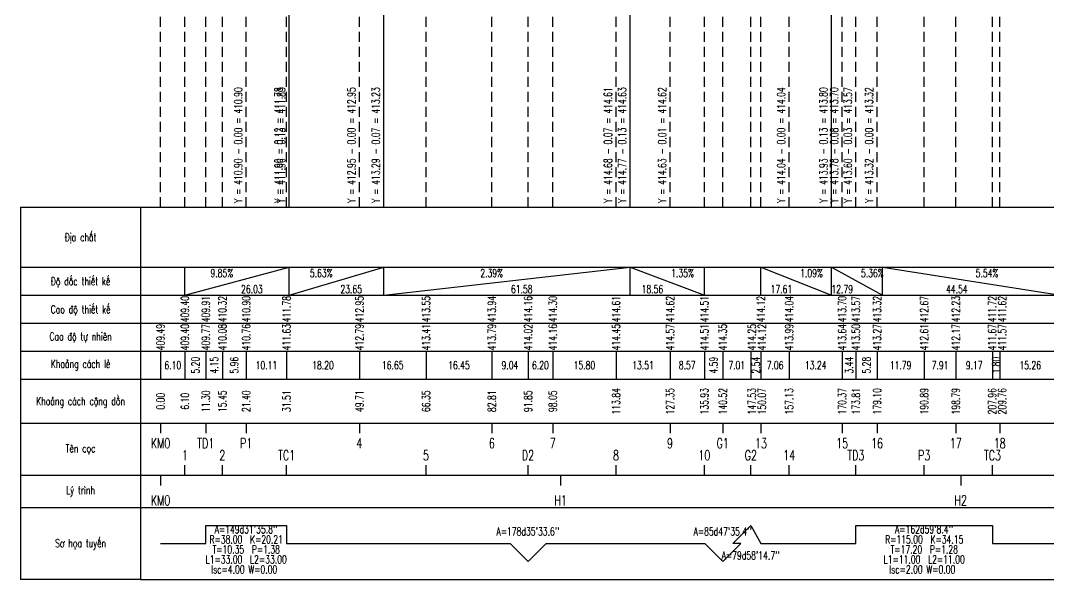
# Model space of a CAD drawing. Header units: centimetres. Extents: x 8901 to 10871, y -7016 to -5464.
# Drawn here: x 8980.2 to 9237.1, y -6139.6 to -6000 of the extents above; entities that cross this region are included whole.
import ezdxf
from ezdxf.enums import TextEntityAlignment as Align

# ---------------------------------------------------------------- set-up
doc = ezdxf.new("R2010")
doc.units = ezdxf.units.CM
doc.header["$LTSCALE"] = 10
doc.header["$MEASUREMENT"] = 0
doc.linetypes.add('HIDDEN', pattern=[0.375, 0.25, -0.125])
for name, color, linetype in [('enttdtunhien', 3, 'Continuous'), ('kcle_PHAN DINH PHUNG CHOT', 7, 'Continuous'), ('linedongtd', 8, 'Continuous'), ('PlineThangCong', 5, 'Continuous'), ('Textheadertd', 4, 'Continuous'), ('Texttencoc', 5, 'Continuous'), ('tracdocthietke', 1, 'Continuous')]:
    doc.layers.add(name, color=color, linetype=linetype)
doc.styles.add('CHUSO', font='Vnsimple.shx', dxfattribs={"width": 0.7})
doc.styles.add('CHUSO_TK', font='Vnsimple.shx', dxfattribs={"width": 0.7})
doc.styles.add('TENCOC', font='vnsimple.shx', dxfattribs={"width": 0.7})
doc.styles.add('TIEUDE', font='vnsimple.shx', dxfattribs={"width": 0.7})

msp = doc.modelspace()

# ---------------------------------------------------------------- linework, layer by layer
at = {"layer": 'enttdtunhien'}
for p, q in [((8980.20842, -6046.61362), (8980.20842, -6139.61362)), ((8980.20842, -6046.61362), (9010.20842, -6046.61362)), ((9010.20842, -6046.61362), (9010.20842, -6139.61362)), ((9010.20842, -6046.61362), (9946.29652, -6046.61362)), ((8980.20842, -6061.61362), (9010.20842, -6061.61362)), ((9010.20842, -6061.61362), (9946.29652, -6061.61362)), ((8980.20842, -6068.61362), (9010.20842, -6068.61362)), ((9010.20842, -6068.61362), (9946.29652, -6068.61362)), ((8980.20842, -6075.61362), (9010.20842, -6075.61362)), ((9010.20842, -6075.61362), (9946.29652, -6075.61362)), ((8980.20842, -6082.61362), (9010.20842, -6082.61362)), ((9010.20842, -6082.61362), (9946.29652, -6082.61362)), ((8980.20842, -6089.61362), (9010.20842, -6089.61362)), ((9010.20842, -6089.61362), (9946.29652, -6089.61362)), ((8980.20842, -6100.61362), (9010.20842, -6100.61362)), ((9010.20842, -6100.61362), (9946.29652, -6100.61362)), ((8980.20842, -6113.61362), (9010.20842, -6113.61362)), ((9010.20842, -6113.61362), (9946.29652, -6113.61362)), ((8980.20842, -6121.61362), (9010.20842, -6121.61362)), ((9010.20842, -6121.61362), (9946.29652, -6121.61362)), ((9010.20842, -6139.61362), (8980.20842, -6139.61362)), ((9010.20842, -6139.61362), (9946.29652, -6139.61362))]:
    msp.add_line(p, q, dxfattribs=at)
at = {"layer": 'enttdtunhien', "color": 3}
for p, q in [((9015.20842, -6082.61362), (9015.20842, -6089.61362)), ((9021.30952, -6082.61362), (9021.30952, -6089.61362)), ((9026.50592, -6082.61362), (9026.50592, -6089.61362)), ((9030.65532, -6082.61362), (9030.65532, -6089.61362)), ((9036.61132, -6082.61362), (9036.61132, -6089.61362)), ((9046.71672, -6082.61362), (9046.71672, -6089.61362)), ((9064.91632, -6082.61362), (9064.91632, -6089.61362)), ((9081.56302, -6082.61362), (9081.56302, -6089.61362)), ((9098.01752, -6082.61362), (9098.01752, -6089.61362)), ((9107.05552, -6082.61362), (9107.05552, -6089.61362)), ((9113.25532, -6082.61362), (9113.25532, -6089.61362)), ((9129.05122, -6082.61362), (9129.05122, -6089.61362)), ((9142.56262, -6082.61362), (9142.56262, -6089.61362)), ((9151.13412, -6082.61362), (9151.13412, -6089.61362)), ((9155.72432, -6082.61362), (9155.72432, -6089.61362)), ((9162.73912, -6082.61362), (9162.73912, -6089.61362)), ((9165.28302, -6082.61362), (9165.28302, -6089.61362)), ((9172.33852, -6082.61362), (9172.33852, -6089.61362)), ((9185.57962, -6082.61362), (9185.57962, -6089.61362)), ((9189.02022, -6082.61362), (9189.02022, -6089.61362)), ((9194.30382, -6082.61362), (9194.30382, -6089.61362)), ((9206.09522, -6082.61362), (9206.09522, -6089.61362)), ((9214.00042, -6082.61362), (9214.00042, -6089.61362)), ((9223.17022, -6082.61362), (9223.17022, -6089.61362)), ((9224.96742, -6082.61362), (9224.96742, -6089.61362))]:
    msp.add_line(p, q, dxfattribs=at)
at = {"layer": 'enttdtunhien', "color": 5}
for p, q in [((9015.20842, -6100.61362), (9015.20842, -6103.11362)), ((9026.50592, -6100.61362), (9026.50592, -6103.11362)), ((9036.61132, -6100.61362), (9036.61132, -6103.11362)), ((9064.91632, -6100.61362), (9064.91632, -6103.11362)), ((9098.01752, -6100.61362), (9098.01752, -6103.11362)), ((9113.25532, -6100.61362), (9113.25532, -6103.11362)), ((9142.56262, -6100.61362), (9142.56262, -6103.11362)), ((9155.72432, -6100.61362), (9155.72432, -6103.11362)), ((9165.28302, -6100.61362), (9165.28302, -6103.11362)), ((9185.57962, -6100.61362), (9185.57962, -6103.11362)), ((9194.30382, -6100.61362), (9194.30382, -6103.11362)), ((9214.00042, -6100.61362), (9214.00042, -6103.11362)), ((9224.96742, -6100.61362), (9224.96742, -6103.11362)), ((9021.30952, -6113.61362), (9021.30952, -6111.11362)), ((9030.65532, -6113.61362), (9030.65532, -6111.11362)), ((9046.71672, -6113.61362), (9046.71672, -6111.11362)), ((9081.56302, -6113.61362), (9081.56302, -6111.11362)), ((9107.05552, -6113.61362), (9107.05552, -6111.11362)), ((9129.05122, -6113.61362), (9129.05122, -6111.11362)), ((9151.13412, -6113.61362), (9151.13412, -6111.11362)), ((9162.73912, -6113.61362), (9162.73912, -6111.11362)), ((9172.33852, -6113.61362), (9172.33852, -6111.11362)), ((9189.02022, -6113.61362), (9189.02022, -6111.11362)), ((9206.09522, -6113.61362), (9206.09522, -6111.11362)), ((9223.17022, -6113.61362), (9223.17022, -6111.11362)), ((9015.20842, -6113.61362), (9015.20842, -6116.11362)), ((9115.20842, -6113.61362), (9115.20842, -6116.11362)), ((9215.20842, -6113.61362), (9215.20842, -6116.11362))]:
    msp.add_line(p, q, dxfattribs=at)
at = {"layer": 'linedongtd', "linetype": 'HIDDEN'}
for p, q in [((9142.56262, -6046.61362), (9142.56262, -5870.92362)), ((9129.05122, -6046.61362), (9129.05122, -5872.06362)), ((9151.13412, -6046.61362), (9151.13412, -5871.46362)), ((9155.72432, -6046.61362), (9155.72432, -5873.09362)), ((9113.25532, -6046.61362), (9113.25532, -5875.01362)), ((9162.73912, -6046.61362), (9162.73912, -5874.09362)), ((9165.28302, -6046.61362), (9165.28302, -5875.41362)), ((9098.01752, -6046.61362), (9098.01752, -5878.76362)), ((9107.05552, -6046.61362), (9107.05552, -5876.43362)), ((9172.33852, -6046.61362), (9172.33852, -5876.71362)), ((9185.57962, -6046.61362), (9185.57962, -5880.19362)), ((9081.56302, -6046.61362), (9081.56302, -5882.49362)), ((9189.02022, -6046.61362), (9189.02022, -5881.57362)), ((9194.30382, -6046.61362), (9194.30382, -5883.91362)), ((9064.91632, -6046.61362), (9064.91632, -5888.76362)), ((9206.09522, -6046.61362), (9206.09522, -5890.51362)), ((9214.00042, -6046.61362), (9214.00042, -5894.87362)), ((9046.71672, -6046.61362), (9046.71672, -5900.29362)), ((9223.17022, -6046.61362), (9223.17022, -5899.91362)), ((9224.96742, -6046.61362), (9224.96742, -5900.91362)), ((9036.61132, -6046.61362), (9036.61132, -5909.00362)), ((9030.65532, -6046.61362), (9030.65532, -5915.76362)), ((9026.50592, -6046.61362), (9026.50592, -5918.86362)), ((9015.20842, -6046.61362), (9015.20842, -5921.70362)), ((9021.30952, -6046.61362), (9021.30952, -5922.64362))]:
    msp.add_line(p, q, dxfattribs=at)
at = {"layer": 'PlineThangCong', "color": 3}
msp.add_lwpolyline([(9015.20842, -6130.61362), (9026.50592, -6130.61362), (9026.50592, -6126.11362), (9046.71672, -6126.11362), (9046.71672, -6130.61362), (9102.55552, -6130.61362), (9107.05552, -6135.11362), (9111.55552, -6130.61362), (9151.22432, -6130.61362), (9155.72432, -6135.11362), (9160.22432, -6130.61362), (9158.23912, -6130.61362), (9162.73912, -6126.11362), (9165.28302, -6130.61362), (9189.02022, -6130.61362), (9189.02022, -6126.11362), (9223.17022, -6126.11362), (9223.17022, -6130.61362), (9282.41592, -6130.61362)], dxfattribs=at)
at = {"layer": 'tracdocthietke', "color": 8}
for p, q in [((9132.57561, -6046.61362), (9132.57561, -5868.95781)), ((9182.89132, -6046.61362), (9182.89132, -5877.32562)), ((9070.99232, -6046.61362), (9070.99232, -5883.68662)), ((9047.3425, -6046.61362), (9047.3425, -5897.00109))]:
    msp.add_line(p, q, dxfattribs=at)
at = {"layer": 'tracdocthietke', "color": 2}
for p, q in [((9021.30952, -6068.61362), (9021.30952, -6061.61362)), ((9021.30952, -6068.61362), (9047.3425, -6061.61362)), ((9047.3425, -6068.61362), (9047.3425, -6061.61362)), ((9047.3425, -6068.61362), (9047.3425, -6061.61362)), ((9047.3425, -6068.61362), (9070.99232, -6061.61362)), ((9070.99232, -6068.61362), (9070.99232, -6061.61362)), ((9070.99232, -6068.61362), (9070.99232, -6061.61362)), ((9070.99232, -6068.61362), (9132.57561, -6061.61362)), ((9132.57561, -6068.61362), (9132.57561, -6061.61362)), ((9132.57561, -6068.61362), (9132.57561, -6061.61362)), ((9132.57561, -6061.61362), (9151.13412, -6068.61362)), ((9151.13412, -6068.61362), (9151.13412, -6061.61362)), ((9165.28302, -6068.61362), (9165.28302, -6061.61362)), ((9165.28302, -6061.61362), (9182.89132, -6068.61362)), ((9182.89132, -6068.61362), (9182.89132, -6061.61362)), ((9182.89132, -6068.61362), (9182.89132, -6061.61362)), ((9182.89132, -6061.61362), (9195.68481, -6068.61362)), ((9195.68481, -6068.61362), (9195.68481, -6061.61362)), ((9195.68481, -6068.61362), (9195.68481, -6061.61362)), ((9195.68481, -6061.61362), (9240.22862, -6068.61362))]:
    msp.add_line(p, q, dxfattribs=at)

# ---------------------------------------------------------------- texts
at = {"layer": 'enttdtunhien', "color": 3, "style": 'CHUSO', "width": 0.7}
for s, p in [('409.49', (9015.20842, -6079.11362)), ('409.40', (9021.30952, -6079.11362)), ('409.77', (9026.50592, -6079.11362)), ('410.08', (9030.65532, -6079.11362)), ('410.76', (9036.61132, -6079.11362)), ('411.63', (9046.71672, -6079.11362)), ('412.79', (9064.91632, -6079.11362)), ('413.41', (9081.56302, -6079.11362)), ('413.79', (9098.01752, -6079.11362)), ('414.02', (9107.05552, -6079.11362)), ('414.16', (9113.25532, -6079.11362)), ('414.45', (9129.05122, -6079.11362)), ('414.57', (9142.56262, -6079.11362)), ('414.51', (9151.13412, -6079.11362)), ('414.35', (9155.72432, -6079.11362)), ('414.25', (9163.01107, -6079.11362)), ('414.12', (9165.51107, -6079.11362)), ('413.99', (9172.33852, -6079.11362)), ('413.64', (9185.57962, -6079.11362)), ('413.50', (9189.02022, -6079.11362)), ('413.27', (9194.30382, -6079.11362)), ('412.61', (9206.09522, -6079.11362)), ('412.17', (9214.00042, -6079.11362)), ('411.67', (9223.06882, -6079.11362)), ('411.57', (9225.56882, -6079.11362)), ('113.84', (9129.05122, -6095.11362)), ('127.35', (9142.56262, -6095.11362)), ('135.93', (9151.13412, -6095.11362)), ('140.52', (9155.72432, -6095.11362)), ('147.53', (9163.01107, -6095.11362)), ('150.07', (9165.51107, -6095.11362)), ('157.13', (9172.33852, -6095.11362)), ('170.37', (9185.57962, -6095.11362)), ('179.10', (9194.30382, -6095.11362)), ('207.96', (9223.06882, -6095.11362)), ('209.76', (9225.56882, -6095.11362)), ('0.00', (9015.20842, -6095.11362)), ('6.10', (9021.30952, -6095.11362)), ('11.30', (9026.50592, -6095.11362)), ('15.45', (9030.65532, -6095.11362)), ('21.40', (9036.61132, -6095.11362)), ('31.51', (9046.71672, -6095.11362)), ('49.71', (9064.91632, -6095.11362)), ('66.35', (9081.56302, -6095.11362)), ('82.81', (9098.01752, -6095.11362)), ('91.85', (9107.05552, -6095.11362)), ('98.05', (9113.25532, -6095.11362)), ('173.81', (9189.02022, -6095.11362)), ('190.89', (9206.09522, -6095.11362)), ('198.79', (9214.00042, -6095.11362))]:
    msp.add_text(s, height=2, rotation=90, dxfattribs=at).set_placement(p, align=Align.MIDDLE)
for s, p in [("A=149d31'35.8''", (9036.61132, -6127.11362)), ("A=178d35'33.6''", (9107.05552, -6127.61362)), ("A=85d47'35.4''", (9155.72432, -6127.61362)), ("A=162d59'8.4''", (9206.09522, -6127.11362)), ('R=38.00  K=20.21', (9036.61132, -6129.61362)), ('R=115.00  K=34.15', (9206.09522, -6129.61362)), ('T=10.35  P=1.38', (9036.61132, -6132.11362)), ("A=79d58'14.7''", (9162.73912, -6133.61362)), ('T=17.20  P=1.28', (9206.09522, -6132.11362)), ('L1=33.00  L2=33.00', (9036.61132, -6134.61362)), ('L1=11.00  L2=11.00', (9206.09522, -6134.61362)), ('Isc=4.00 W=0.00^J', (9036.61132, -6137.11362)), ('Isc=2.00 W=0.00^J', (9206.09522, -6137.11362))]:
    msp.add_text(s, height=2, dxfattribs=at).set_placement(p, align=Align.MIDDLE)
at = {"layer": 'kcle_PHAN DINH PHUNG CHOT', "color": 3, "style": 'CHUSO', "width": 0.7}
for s, p in [('5.20', (9023.90772, -6086.11362)), ('4.15', (9028.58062, -6086.11362)), ('5.96', (9033.63332, -6086.11362)), ('4.59', (9153.42922, -6086.11362)), ('2.54', (9164.01107, -6086.11362)), ('3.44', (9187.29992, -6086.11362)), ('5.28', (9191.66202, -6086.11362)), ('1.80', (9224.06882, -6086.11362))]:
    msp.add_text(s, height=2, rotation=90, dxfattribs=at).set_placement(p, align=Align.MIDDLE)
for s, p in [('6.10', (9018.25897, -6086.11362)), ('10.11', (9041.66402, -6086.11362)), ('18.20', (9055.81652, -6086.11362)), ('16.65', (9073.23967, -6086.11362)), ('16.45', (9089.79027, -6086.11362)), ('9.04', (9102.53652, -6086.11362)), ('6.20', (9110.15542, -6086.11362)), ('15.80', (9121.15327, -6086.11362)), ('13.51', (9135.80692, -6086.11362)), ('8.57', (9146.84837, -6086.11362)), ('7.01', (9159.23172, -6086.11362)), ('7.06', (9168.81077, -6086.11362)), ('13.24', (9178.95907, -6086.11362)), ('11.79', (9200.19952, -6086.11362)), ('7.91', (9210.04782, -6086.11362)), ('9.17', (9218.58532, -6086.11362)), ('15.26', (9232.59802, -6086.11362))]:
    msp.add_text(s, height=2, dxfattribs=at).set_placement(p, align=Align.MIDDLE)
at = {"layer": 'Textheadertd', "style": 'TIEUDE', "width": 0.7}
for s, p in [('§Þa chÊt', (8995.20842, -6054.11362)), ('§é dèc thiÕt kÕ', (8995.20842, -6065.11362)), ('Cao ®é thiÕt kÕ', (8995.20842, -6072.11362)), ('Cao ®é tù nhiªn', (8995.20842, -6079.11362)), ('Kho¶ng c¸ch lÎ', (8995.20842, -6086.11362)), ('Kho¶ng c¸ch céng dån', (8995.20842, -6095.11362)), ('Tªn cäc', (8995.20842, -6107.11362)), ('Lý tr×nh', (8995.20842, -6117.61362)), ('S¬ häa tuyÕn', (8995.20842, -6130.61362))]:
    msp.add_text(s, height=2, dxfattribs=at).set_placement(p, align=Align.MIDDLE)
at = {"layer": 'Texttencoc', "color": 5, "style": 'TENCOC', "width": 0.7}
for s, p in [('KM0', (9015.20842, -6105.61362)), ('TD1', (9026.50592, -6105.61362)), ('P1', (9036.61132, -6105.61362)), ('4', (9064.91632, -6105.61362)), ('6', (9098.01752, -6105.61362)), ('7', (9113.25532, -6105.61362)), ('9', (9142.56262, -6105.61362)), ('G1', (9155.72432, -6105.61362)), ('13', (9165.28302, -6105.61362)), ('15', (9185.57962, -6105.61362)), ('16', (9194.30382, -6105.61362)), ('17', (9214.00042, -6105.61362)), ('18', (9224.96742, -6105.61362)), ('1', (9021.30952, -6108.61362)), ('2', (9030.65532, -6108.61362)), ('TC1', (9046.71672, -6108.61362)), ('5', (9081.56302, -6108.61362)), ('D2', (9107.05552, -6108.61362)), ('8', (9129.05122, -6108.61362)), ('10', (9151.13412, -6108.61362)), ('G2', (9162.73912, -6108.61362)), ('14', (9172.33852, -6108.61362)), ('TD3', (9189.02022, -6108.61362)), ('P3', (9206.09522, -6108.61362)), ('TC3', (9223.17022, -6108.61362)), ('KM0', (9015.20842, -6119.86362)), ('H1', (9115.20842, -6119.86362)), ('H2', (9215.20842, -6119.86362))]:
    msp.add_text(s, height=2.5, dxfattribs=at).set_placement(p, align=Align.MIDDLE)
at = {"layer": 'tracdocthietke', "color": 2, "style": 'CHUSO_TK', "width": 0.7}
for s, p in [('Y = 410.90 - 0.00 = 410.90', (9035.61132, -6045.61362)), ('Y = 411.90 - 0.12 = 411.78', (9045.71672, -6045.61362)), ('Y = 411.96 - 0.13 = 411.83', (9046.3425, -6045.61362)), ('Y = 412.95 - 0.00 = 412.95', (9063.91632, -6045.61362)), ('Y = 413.29 - 0.07 = 413.23', (9069.99232, -6045.61362)), ('Y = 414.68 - 0.07 = 414.61', (9128.05122, -6045.61362)), ('Y = 414.77 - 0.13 = 414.63', (9131.57561, -6045.61362)), ('Y = 414.63 - 0.01 = 414.62', (9141.56262, -6045.61362)), ('Y = 414.04 - 0.00 = 414.04', (9171.33852, -6045.61362)), ('Y = 413.93 - 0.13 = 413.80', (9181.89132, -6045.61362)), ('Y = 413.78 - 0.08 = 413.70', (9184.57962, -6045.61362)), ('Y = 413.60 - 0.03 = 413.57', (9188.02022, -6045.61362)), ('Y = 413.32 - 0.00 = 413.32', (9193.30382, -6045.61362))]:
    msp.add_text(s, height=2, rotation=90, dxfattribs=at).set_placement(p)
for s, p in [('9.85%%%', (9033.32601, -6064.11362)), ('5.63%%%', (9058.16741, -6064.11362)), ('2.39%%%', (9100.78397, -6064.11362)), ('18.56', (9140.85487, -6068.11362)), ('17.61', (9173.08717, -6068.11362)), ('12.79', (9188.28807, -6068.11362)), ('44.54', (9216.95672, -6068.11362))]:
    msp.add_text(s, height=2, dxfattribs=at).set_placement(p, align=Align.RIGHT)
for s, p in [('1.35%%%', (9142.85487, -6064.11362)), ('1.09%%%', (9175.08717, -6064.11362)), ('5.36%%%', (9190.28807, -6064.11362)), ('5.54%%%', (9218.95672, -6064.11362)), ('26.03', (9035.32601, -6068.11362)), ('23.65', (9060.16741, -6068.11362)), ('61.58', (9102.78397, -6068.11362))]:
    msp.add_text(s, height=2, dxfattribs=at).set_placement(p)
for s, p in [('409.40', (9021.30952, -6072.11362)), ('409.91', (9026.50592, -6072.11362)), ('410.32', (9030.65532, -6072.11362)), ('410.90', (9036.61132, -6072.11362)), ('411.78', (9046.71672, -6072.11362)), ('412.95', (9064.91632, -6072.11362)), ('413.55', (9081.56302, -6072.11362)), ('413.94', (9098.01752, -6072.11362)), ('414.16', (9107.05552, -6072.11362)), ('414.30', (9113.25532, -6072.11362)), ('414.61', (9129.05122, -6072.11362)), ('414.62', (9142.56262, -6072.11362)), ('414.51', (9151.13412, -6072.11362)), ('414.12', (9165.28302, -6072.11362)), ('414.04', (9172.33852, -6072.11362)), ('413.70', (9185.57962, -6072.11362)), ('413.57', (9189.02022, -6072.11362)), ('413.32', (9194.30382, -6072.11362)), ('412.67', (9206.09522, -6072.11362)), ('412.23', (9214.00042, -6072.11362)), ('411.72', (9223.06882, -6072.11362)), ('411.62', (9225.56882, -6072.11362))]:
    msp.add_text(s, height=2, rotation=90, dxfattribs=at).set_placement(p, align=Align.MIDDLE)

doc.saveas('drawing.dxf')
